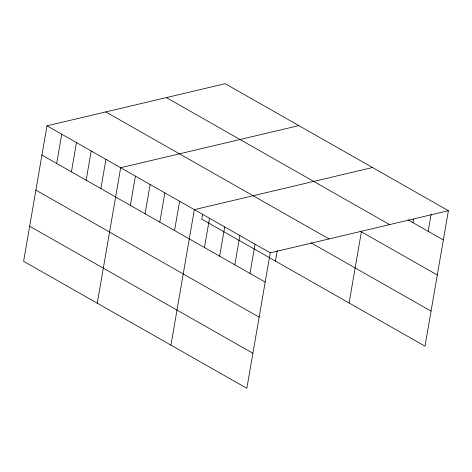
<?xml version="1.0" encoding="UTF-8"?>
<svg xmlns="http://www.w3.org/2000/svg" width="472" height="472" viewBox="0 0 472 472"><rect width="100%" height="100%" fill="white"/><g stroke="black" fill="none" stroke-linecap="round" stroke-linejoin="round"><path stroke-width="0.71" d="M448.4 210.701L225.162 83.686L46.999 125.823L23.6 261.299L246.838 388.314L270.244 252.839L448.4 210.701L425.001 346.177L201.756 219.161L202.606 214.258M56.681 163.459L61.738 134.207M71.414 171.843L76.47 142.585M86.152 180.227L91.202 150.969M100.884 188.611L105.934 159.353M97.267 303.213L120.673 167.737L298.829 125.599M130.349 205.373L135.405 176.121M145.087 213.757L150.137 184.505M159.819 222.141L164.87 192.883M174.552 230.525L179.608 201.267M170.941 345.126L194.34 209.651L372.496 167.519M204.464 247.546L209.521 218.288M219.645 256.178L224.702 226.926M234.826 264.816L239.882 235.563M250.007 273.453L255.063 244.201M275.43 261.081L277.247 250.561M349.097 302.994L361.393 231.823M412.988 222.684L413.602 219.114M428.169 231.321L431.125 214.194M407.926 219.804L443.35 239.959M166.368 97.592L389.606 224.607M360.106 231.097L437.29 275.011M105.793 111.917L329.031 238.932M310.948 242.791L431.054 311.125M46.999 125.823L270.244 252.839M41.949 155.076L265.187 282.091M35.896 190.127L259.134 317.143M29.653 226.247L252.898 353.262"/></g></svg>
